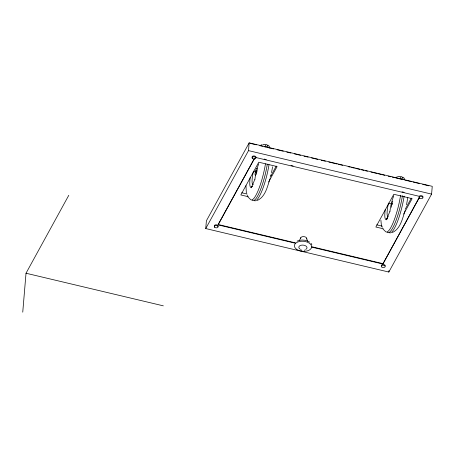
<?xml version="1.0" encoding="UTF-8"?>
<svg xmlns="http://www.w3.org/2000/svg" width="455" height="455" viewBox="0 0 455 455"><rect width="100%" height="100%" fill="white"/><g stroke="black" fill="none" stroke-linecap="round" stroke-linejoin="round"><path stroke-width="0.68" d="M245.967 185.623L246.36 193.193M22.75 312.164L26.02 273.233L68.785 195.292M205.745 228.558L206.399 220.772L249.164 142.836L432.25 186.323L431.596 194.109L388.832 272.044L205.745 228.558L248.51 150.622L249.164 142.836M311.868 247.162L382.882 264.025L419.3 197.328M388.832 272.044L388.951 270.628M407.782 197.538L406.537 204.739M271.51 172.667L272.596 166.809M270.071 178.627C267.404 186.396 265.578 196.674 257.302 200.473M405.098 210.699C402.43 218.468 400.605 228.746 392.329 232.545M254.777 179.52L251.666 187.005L252.206 186.175M389.804 211.592L386.693 219.077L387.501 217.831L386.159 219.856L387.029 219.111M299.362 240.661L300.789 237.692M254.18 158.812L218.138 224.497L295.358 242.839M254.487 158.579L218.104 224.889L295.323 243.232M270.173 177.194L276.27 166.075M268.621 182L277.095 166.558L258.787 162.207L240.826 194.945L248.282 196.714M405.2 209.266L411.297 198.147M403.648 214.072L412.122 198.63L393.814 194.279L375.853 227.017L383.309 228.785M382.882 264.025L419.265 197.72M251.132 187.784L252.138 186.266M260.328 145.446L261.989 144.673M395.355 177.518L398.819 176.438A28.585 5.818 -76.6 0 1 401.213 179.259M297.087 241.099C301.085 239.37 305.953 239.768 309.633 242.088M304.31 250.29L304.986 250.045M250.17 143.365L256.375 144.844M259.828 145.663L262.586 146.317M263.968 146.646L266.038 147.136M267.421 147.465L273.631 148.939M277.078 149.758L283.289 151.236M286.741 152.055L290.881 153.039M294.328 153.858L300.539 155.331M303.991 156.15L308.132 157.134M311.584 157.953L317.795 159.432M321.241 160.251L325.382 161.235M328.834 162.054L337.115 164.016M338.492 164.346L342.632 165.33M348.155 166.638L350.225 167.133M351.607 167.463L354.365 168.117M355.747 168.441L359.882 169.425M361.264 169.755L364.023 170.409M365.405 170.739L367.475 171.228M370.927 172.047L377.138 173.526M378.514 173.85L381.279 174.51M382.655 174.834L384.725 175.329M388.178 176.148L390.936 176.802M392.318 177.131L394.388 177.621M395.765 177.95L401.975 179.424M405.428 180.243L411.638 181.721M413.021 182.045L419.231 183.524M422.678 184.343L428.889 185.816M248.51 150.622L431.596 194.109M264.162 159.079L266.232 159.574M291.052 165.466L293.122 165.961M402.055 191.834L404.12 192.323M255.17 157.345L419.26 196.315M253.839 171.194L256.569 171.842M270.236 175.09L271.601 175.414M388.183 203.106L392.278 204.079M241.696 192.766L247.122 194.057M376.723 224.838L382.149 226.129M311.902 246.769L382.917 263.638M26.02 273.233L163.334 305.845M301.887 250.284L300.493 249.693M382.928 229.019L385.522 231.527A28.585 5.818 -76.6 0 0 400.582 195.292M311.049 243.345L311.857 244.676M247.196 195.258L247.901 196.947L250.495 199.455A28.585 5.818 -76.6 0 0 265.458 163.845M382.223 227.329L381.387 225.265L380.898 220.265M306.647 238.153L307.552 241.309M419.22 196.896A1.922 1.12 4.8 0 1 421.171 195.639A1.922 1.12 4.8 0 1 422.923 197.186M381.444 265.743A1.922 1.12 4.8 0 1 383.394 264.48A1.922 1.12 4.8 0 1 385.146 266.033M252.326 157.498A1.922 1.12 4.8 0 1 252.986 156.071A1.922 1.12 4.8 0 1 255.539 156.469A1.922 1.12 4.8 0 1 255.323 157.965M214.55 226.34A1.922 1.12 4.8 0 1 216.324 224.798A1.922 1.12 4.8 0 1 217.871 226.601M386.392 219.555A16.528 3.367 -76.6 0 1 385.277 209.311M400.645 176.62A28.83 5.869 -76.6 0 1 403.062 179.469M402.425 195.633A28.83 5.869 -76.6 0 1 387.239 232.186M402.374 177.279A28.585 5.818 -76.6 0 1 404.762 180.1M404.137 196.133A28.585 5.818 -76.6 0 1 389.076 232.374M391.476 207.281A3.606 0.734 -76.6 0 1 392.773 201.218M389.941 211.672A13.337 2.713 -76.6 0 1 393.751 195.889M392.204 204.227A1.439 0.296 -76.6 0 1 392.398 203.516M388.388 216.773A13.337 2.713 -76.6 0 1 388.485 203.294M267.347 145.208A28.585 5.818 -76.6 0 1 269.735 148.029M269.013 164.687A28.585 5.818 -76.6 0 1 254.481 200.672M265.618 144.548A28.83 5.869 -76.6 0 1 268.035 147.392M267.301 164.192A28.83 5.869 -76.6 0 1 252.212 200.115M262.91 144.838A28.585 5.818 -76.6 0 1 266.186 147.187M251.365 187.483A16.528 3.367 -76.6 0 1 250.25 177.24M253.361 184.702A13.337 2.713 -76.6 0 1 253.458 171.222M254.925 179.577A13.297 2.707 -76.6 0 1 255.511 175.243M257.092 168.543A13.297 2.707 -76.6 0 1 258.724 163.845M300.727 238.608A3.043 1.769 4.8 0 1 303.809 236.611A3.043 1.769 4.8 0 1 306.585 239.068M299.908 248.953A4.106 2.394 4.8 0 1 300.141 245.581A4.106 2.394 4.8 0 1 305.931 246.036A4.106 2.394 4.8 0 1 305.697 249.408M419.618 198.215A1.922 1.12 4.8 0 0 422.854 197.965A1.922 1.12 4.8 0 0 420.602 196.412A1.922 1.12 4.8 0 0 419.618 198.215M381.842 267.057A1.922 1.12 4.8 0 0 385.084 266.812A1.922 1.12 4.8 0 0 382.831 265.259A1.922 1.12 4.8 0 0 381.842 267.057M252.548 158.533A1.922 1.12 4.8 0 0 255.79 158.283A1.922 1.12 4.8 0 0 253.537 156.73A1.922 1.12 4.8 0 0 252.548 158.533M214.771 227.375A1.922 1.12 4.8 0 0 218.013 227.13A1.922 1.12 4.8 0 0 215.761 225.578A1.922 1.12 4.8 0 0 214.771 227.375M256.165 174.055A3.606 0.734 -76.6 0 0 257.058 168.293A3.606 0.734 -76.6 0 0 255.158 172.866A3.606 0.734 -76.6 0 0 256.165 174.055M256.142 172.667A1.439 0.296 -76.6 0 0 256.495 170.363A1.439 0.296 -76.6 0 0 255.738 172.189A1.439 0.296 -76.6 0 0 256.142 172.667M296.677 249.351A8.651 5.033 4.8 0 0 311.26 248.242A8.651 5.033 4.8 0 0 301.125 241.252A8.651 5.033 4.8 0 0 296.677 249.351"/></g></svg>
